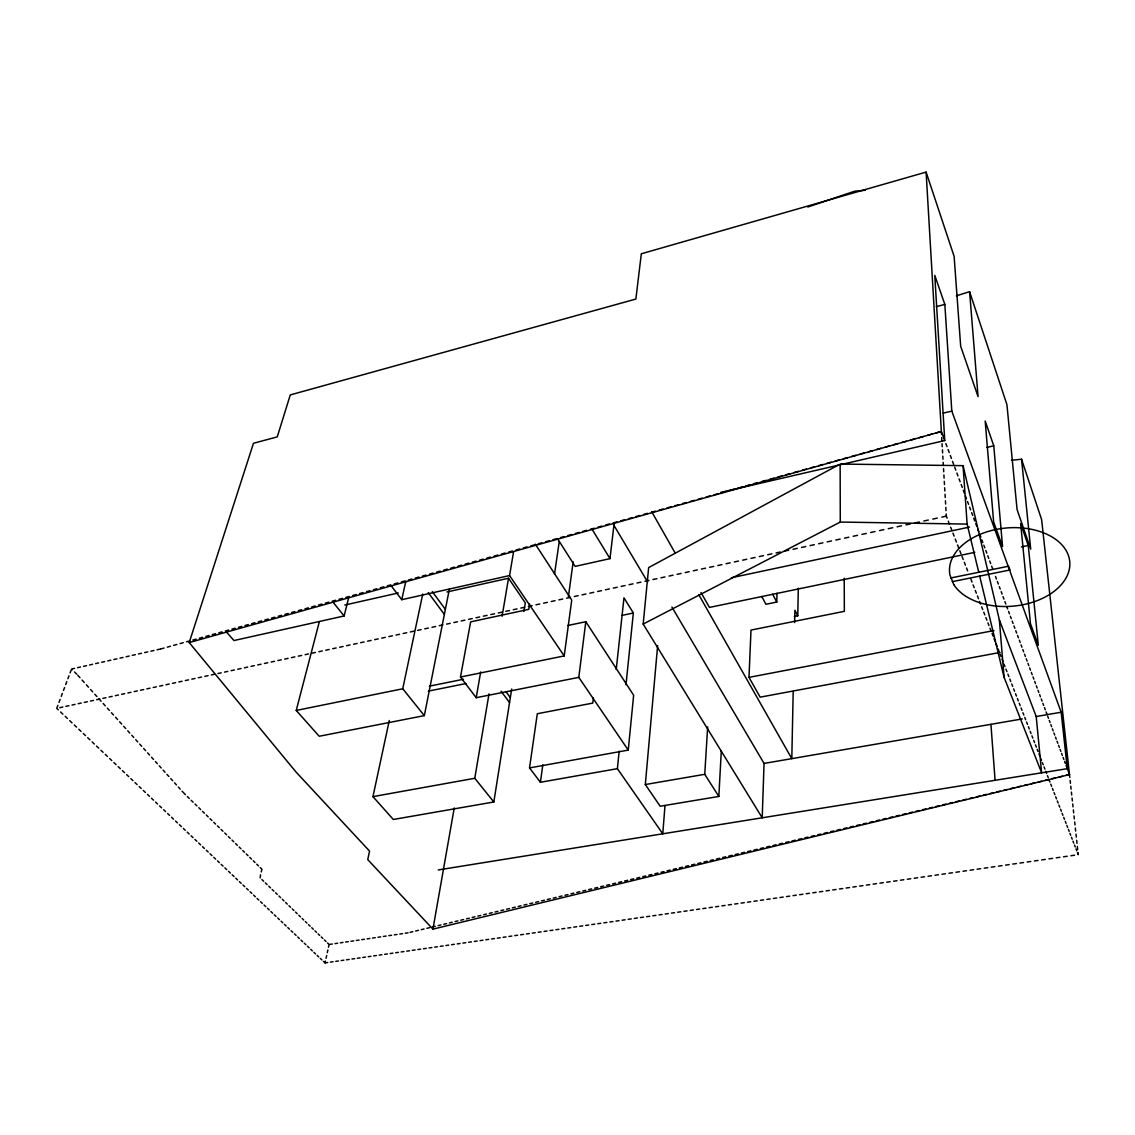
<?xml version="1.0" encoding="UTF-8"?>
<svg xmlns="http://www.w3.org/2000/svg" width="1135" height="1135" viewBox="0 0 1135 1135"><rect width="100%" height="100%" fill="white"/><g stroke="black" fill="none" stroke-linecap="round" stroke-linejoin="round"><path stroke-width="1.5" d="M794.287 616.56L797.763 615.851L798.302 588.214M793.195 691.513L791.804 758.648L698.734 594.612M794.628 622.604L794.897 610.233L797.763 615.851M761.798 596.499L765.912 604.288L776.766 602.061L777.021 593.25M671.92 607.055L764.054 763.429L762.209 817.796L643.176 624.066L648.652 567.585L838.581 464.896M1000.077 652.441L760.166 697.16L748.986 677.368L751.001 630.081L844.355 611.325L844.213 578.24M657.647 645.588L645.318 784.54L660.173 806.233L718.838 796.444L721.321 750.59M718.838 796.444L704.75 774.311L707.658 726.911M664.996 805.595L662.769 833.799L617.383 768.665L619.171 751.186M593.392 697.855L592.782 703.09L537.309 713.731L529.52 767.913L628.251 750.107L633.642 695.244L585.802 621.725L567.67 625.527M625.995 684.717L633.344 613.013L623.98 597.819L616.234 669.48M557.526 538.643L575.147 566.393L609.992 558.633L614.134 523.419M628.251 750.107L578.793 677.368L585.802 621.725M529.634 604.104L528.811 609.339L470.642 621.866L460.484 677.027L564.208 655.916L571.728 600.089L535.337 544.176M568.422 596.613L573.175 561.782M617.383 768.665L540.416 782.27L542.814 764.848M554.504 574.154L559.243 541.622M389.277 720.526L372.961 796.628L393.306 819.484L493.838 801.977L511.701 689.016M523.944 611.481L525.306 602.869L508.523 578.24L446.963 591.973M493.838 801.977L474.77 778.284L489.015 693.868M502.096 616.291L508.523 578.24M564.208 655.916L509.572 575.558L513.602 551.638M578.793 677.368L476.189 697.699L480.687 671.934M720.583 492.434L944.746 440.564L934.772 275.337L944.831 304.421L951.811 411.097L1061.168 712.227L1067.297 768.679L1069.496 774.567L432.932 929.139L454.241 807.95M319.261 622.008L296.235 710.453L319.205 736.26L424.334 715.617L449.417 588.909M424.334 715.617L402.741 688.775L422.745 594.031M327.717 962.508L325.036 962.906L325.447 961.047M326.057 958.266L326.667 955.5M327.277 952.733L327.873 949.981M328.483 947.228L329.079 944.49L327.533 942.986M509.572 575.558L401.747 599.691L405.862 581.106M226.007 631.571L233.98 640.537L344.132 615.965L348.814 597.152M260.525 874.73L260.17 877.894M261.249 871.935L261.944 869.24L260.213 867.566M432.932 929.139L367.754 859.621L369.556 851.094L295.994 771.984L189.205 642.566L253.474 443.274L277.252 436.89L290.276 394.923L635.87 299.058L641.318 253.786L926.103 172.094L954.124 256.368L960.678 346.274L978.072 396.654L969.588 291.681L956.365 295.824M57.885 705.332L56.75 708.339L58.296 709.801M59.006 702.352L60.127 699.359M61.247 696.393L62.368 693.414M63.475 690.463L64.582 687.512M65.688 684.575L66.795 681.638M67.901 678.716L68.994 675.793M70.086 672.899L71.179 669.99M643.176 624.066L840.283 522.057L967.133 524.1L978.753 572.295M807.794 207.024L854.698 191.191L865.168 190.269M189.205 642.566L941.355 431.484L944.746 440.564M160.886 648.936L164.064 648.042M167.256 647.163L170.449 646.269M173.641 645.375L176.847 644.481M180.054 643.588L183.26 642.694M186.466 641.8L189.687 640.906M192.907 640.012L196.128 639.119M199.363 638.21L202.597 637.317M205.832 636.409L209.081 635.501M212.33 634.607L215.579 633.699M218.828 632.791L222.091 631.883M225.354 630.975L228.632 630.053M231.895 629.145L235.172 628.237M238.464 627.315L241.741 626.406M245.032 625.484L248.324 624.562M251.63 623.654L254.935 622.732M258.241 621.81L261.561 620.888M264.866 619.965L268.2 619.029M271.52 618.107L274.854 617.185M278.189 616.248L281.523 615.326M284.871 614.39L288.219 613.453M291.567 612.517L294.93 611.581M298.292 610.644L301.655 609.708M305.031 608.771L308.408 607.835M311.784 606.885L315.175 605.948M318.566 604.998L321.957 604.061M325.362 603.111L328.767 602.16M332.172 601.209L335.591 600.259M338.996 599.308L342.43 598.358M345.849 597.393L349.282 596.442M352.715 595.478L356.163 594.527M359.611 593.562L363.058 592.598M366.52 591.647L369.967 590.682M373.443 589.718L376.905 588.739M380.381 587.774L383.857 586.809M387.347 585.83L390.837 584.865M394.327 583.887L397.832 582.922M401.336 581.943L404.84 580.964M408.359 579.985L411.877 579.006M415.396 578.027L418.914 577.034M422.447 576.055L425.994 575.076M429.527 574.083L433.088 573.09M436.634 572.111L440.196 571.118M443.757 570.125L447.318 569.132M450.893 568.124L454.468 567.131M458.058 566.138L461.633 565.131M465.237 564.138L468.826 563.13M472.43 562.137L476.033 561.13M479.651 560.122L483.269 559.115M486.887 558.108L490.519 557.086M494.151 556.079L497.783 555.072M501.429 554.05L505.075 553.029M508.735 552.021L512.396 551M516.056 549.978L519.731 548.957M523.405 547.935L527.08 546.9M530.769 545.878L534.457 544.857M538.146 543.821L541.849 542.785M545.552 541.764L549.269 540.728M552.986 539.692L556.703 538.657M560.435 537.607L564.166 536.571M567.897 535.536L571.643 534.486M575.388 533.45L579.148 532.4M582.893 531.35L586.667 530.3M590.441 529.25L594.215 528.201M597.989 527.151L601.777 526.087M605.565 525.037L609.367 523.973M613.17 522.923L616.972 521.859M620.788 520.795L624.605 519.731M628.435 518.667L632.266 517.603M636.097 516.524L639.941 515.46M643.786 514.382L647.631 513.318M651.49 512.24L655.349 511.161M659.222 510.083L663.095 509.005M666.983 507.927L670.87 506.848M674.758 505.756L678.645 504.678M682.561 503.585L686.462 502.493M690.378 501.4L694.294 500.308M698.224 499.216L702.154 498.123M706.098 497.031L710.028 495.924M713.986 494.832L717.944 493.725M721.903 492.618L725.861 491.526M729.833 490.419L733.82 489.298M737.793 488.192L741.793 487.085M745.78 485.964L749.781 484.858M753.796 483.737L757.811 482.616M761.826 481.495L765.855 480.375M769.885 479.254L773.914 478.133M777.957 476.998L782.015 475.877M786.058 474.742L790.13 473.621M794.188 472.486L798.26 471.351M802.346 470.216L806.432 469.067M810.518 467.932L814.618 466.797M818.718 465.648L822.832 464.499M826.947 463.35L831.075 462.2M835.204 461.051L839.332 459.902M843.475 458.753L847.618 457.589M851.775 456.44L855.932 455.277M860.103 454.113L864.274 452.95M868.459 451.787L872.645 450.623M876.83 449.46L881.03 448.282M885.229 447.119L889.443 445.941M893.656 444.764L897.884 443.586M902.112 442.409L906.34 441.231M910.582 440.054L914.838 438.862M919.095 437.684L923.351 436.493M927.621 435.301L931.892 434.109M936.176 432.917L940.461 431.726M936.304 306.634L944.831 304.421M410.076 932.332L412.856 931.665M415.651 930.998L418.446 930.331M421.255 929.664L424.05 928.983M426.859 928.317L429.668 927.65M432.478 926.969L435.301 926.302M438.11 925.621L440.933 924.954M443.757 924.273L446.58 923.606M449.417 922.925L452.241 922.244M455.078 921.563L457.916 920.882M460.753 920.215L463.605 919.534M466.442 918.853L469.294 918.172M472.146 917.477L474.998 916.796M477.863 916.115L480.715 915.434M483.581 914.753L486.447 914.058M489.327 913.377L492.193 912.682M495.073 912.001L497.953 911.306M500.833 910.625L503.713 909.929M506.607 909.234L509.487 908.553M512.382 907.858L515.276 907.163M518.184 906.468L521.078 905.773M523.987 905.077L526.895 904.382M529.804 903.687L532.726 902.992M535.649 902.297L538.558 901.587M541.48 900.892L544.417 900.197M547.34 899.487L550.276 898.792M553.213 898.083L556.15 897.388M559.087 896.678L562.038 895.983M564.989 895.274L567.94 894.564M570.891 893.855L573.856 893.146M576.807 892.45L579.772 891.741M582.737 891.018L585.717 890.308M588.682 889.599L591.661 888.889M594.641 888.18L597.62 887.471M600.614 886.747L603.593 886.038M606.587 885.314L609.58 884.605M612.588 883.881L615.581 883.172M618.589 882.448L621.597 881.725M624.605 881.015L627.627 880.292M630.634 879.568L633.656 878.845M636.678 878.121L639.714 877.398M642.736 876.674L645.772 875.95M648.809 875.213L651.845 874.489M654.895 873.766L657.931 873.028M660.981 872.304L664.032 871.581M667.096 870.843L670.147 870.105M673.211 869.382L676.276 868.644M679.354 867.906L682.419 867.183M685.497 866.445L688.576 865.707M691.655 864.969L694.748 864.232M697.826 863.494L700.919 862.756M704.026 862.004L707.119 861.266M710.226 860.529L713.319 859.777M716.44 859.039L719.547 858.301M722.654 857.549L725.776 856.797M728.897 856.06L732.032 855.308M735.154 854.556L738.289 853.818M741.425 853.066L744.56 852.314M747.71 851.562L750.845 850.81M753.995 850.058L757.144 849.292M760.308 848.54L763.472 847.788M766.622 847.036L769.8 846.27M772.963 845.518L776.141 844.752M779.319 844L782.497 843.234M785.675 842.468L788.868 841.716M792.046 840.95L795.252 840.184M798.444 839.418L801.65 838.651M804.843 837.885L808.049 837.119M811.27 836.353L814.476 835.587M817.697 834.807L820.917 834.041M824.152 833.274L827.372 832.494M830.607 831.728L833.842 830.948M837.077 830.182L840.326 829.401M843.575 828.621L846.823 827.841M850.072 827.06L853.336 826.294M856.584 825.514L859.862 824.734M863.125 823.939L866.388 823.159M869.665 822.378L872.943 821.598M876.234 820.804L879.511 820.023M882.803 819.243L886.094 818.448M889.4 817.654L892.692 816.874M895.997 816.079L899.303 815.285M902.623 814.49L905.929 813.71M909.248 812.915L912.568 812.121M915.902 811.312L919.236 810.518M922.571 809.723L925.905 808.929M929.239 808.12L932.587 807.325M935.935 806.531L939.283 805.722M942.646 804.914L946.008 804.119M949.371 803.31L952.733 802.502M956.11 801.707L959.472 800.899M962.863 800.09L966.24 799.281M969.631 798.472L973.021 797.65M976.412 796.841L979.803 796.032M983.208 795.209L986.613 794.401M990.018 793.592L993.437 792.769M996.856 791.946L1000.275 791.138M1003.695 790.315L1007.128 789.492M1010.547 788.669L1013.995 787.846M1017.428 787.023L1020.876 786.2M1024.323 785.377L1027.771 784.555M1031.233 783.732L1034.68 782.895M1038.156 782.072L1041.618 781.249M1045.094 780.412L1048.556 779.575M1052.046 778.752L1055.522 777.915M1059.012 777.078L1062.502 776.241M1065.992 775.404L1069.496 774.567M943.199 413.14L951.811 411.097M986.897 447.389L993.763 445.814L985.18 421.028L993.636 521.93L1002.56 546.588L993.763 445.814M344.799 605.04L398.3 592.981M74.541 668.359L71.533 669.026L72.285 669.763M77.535 667.678L80.542 667.011M83.55 666.33L86.558 665.649M89.58 664.968L92.602 664.287M95.624 663.606L98.646 662.925M101.682 662.244L104.732 661.563M107.768 660.882L110.819 660.187M113.869 659.506L116.933 658.825M119.984 658.13L123.062 657.435M126.127 656.754L129.206 656.058M132.284 655.363L135.363 654.668M138.456 653.973L141.549 653.278M144.656 652.582L147.749 651.887M150.856 651.192L153.977 650.483M157.084 649.788L160.205 649.078M59.786 707.687L62.836 707.02M65.887 706.367L68.937 705.7M72.002 705.048L75.066 704.381M78.131 703.714L81.209 703.062M84.288 702.395L87.367 701.728M90.459 701.061L93.552 700.394M96.645 699.713L99.752 699.047M102.859 698.38L105.966 697.713M109.088 697.032L112.209 696.365M115.33 695.684L118.466 695.003M121.601 694.336L124.736 693.655M127.886 692.974L131.022 692.293M134.185 691.612L137.335 690.931M140.499 690.25L143.677 689.555M146.841 688.874L150.019 688.193M153.211 687.498L156.403 686.817M159.595 686.122L162.787 685.427M165.994 684.745L169.2 684.05M172.406 683.355L175.627 682.66M178.848 681.965L182.082 681.27M185.317 680.56L188.552 679.865M191.787 679.17L195.036 678.46M198.299 677.765L201.548 677.056M204.811 676.346L208.088 675.651M211.351 674.942L214.629 674.233M217.92 673.523L221.211 672.814M224.503 672.104L227.794 671.381M231.1 670.672L234.406 669.962M237.726 669.239L241.046 668.529M244.365 667.806L247.7 667.082M251.034 666.373L254.368 665.649M257.716 664.926L261.064 664.202M264.427 663.478L267.789 662.741M271.151 662.017L274.528 661.294M277.905 660.556L281.281 659.832M284.672 659.095L288.063 658.371M291.468 657.633L294.873 656.895M298.278 656.158L301.697 655.42M305.116 654.682L308.536 653.944M311.969 653.207L315.416 652.455M318.85 651.717L322.297 650.965M325.759 650.227L329.207 649.475M332.683 648.723L336.144 647.971M339.62 647.234L343.111 646.482M346.586 645.716L350.091 644.964M353.581 644.212L357.085 643.46M360.589 642.694L364.108 641.942M367.627 641.176L371.159 640.41M374.692 639.658L378.225 638.891M381.771 638.125L385.318 637.359M388.879 636.593L392.44 635.813M396.002 635.047L399.577 634.281M403.152 633.5L406.741 632.734M410.331 631.954L413.92 631.173M417.524 630.393L421.128 629.613M424.745 628.833L428.363 628.052M431.995 627.272L435.627 626.492M439.259 625.697L442.905 624.917M446.552 624.122L450.212 623.342M453.872 622.548L457.533 621.753M461.207 620.958L464.896 620.164M468.571 619.37L472.259 618.575M475.962 617.766L479.665 616.972M483.382 616.177L487.099 615.369M490.817 614.56L494.548 613.765M498.279 612.957L502.025 612.148M505.77 611.339L509.516 610.516M513.275 609.708L517.049 608.899M520.823 608.076L524.597 607.268M528.385 606.445L532.173 605.636M535.975 604.813L539.778 603.99M543.58 603.167L547.396 602.345M551.227 601.507L555.058 600.685M558.888 599.862L562.733 599.025M566.578 598.202L570.437 597.365M574.296 596.528L578.169 595.691M582.042 594.853L585.93 594.016M589.817 593.179L593.704 592.342M597.606 591.491L601.522 590.654M605.437 589.803L609.353 588.952M613.283 588.1L617.213 587.263M621.157 586.398L625.101 585.547M629.06 584.695L633.032 583.844M636.99 582.979L640.963 582.127M644.95 581.262L648.936 580.396M652.937 579.545L656.938 578.68M660.953 577.814L664.968 576.935M668.997 576.069L673.027 575.204M677.056 574.324L681.099 573.459M685.157 572.579L689.215 571.699M693.286 570.82L697.358 569.94M701.43 569.061L705.516 568.181M709.616 567.301L713.716 566.408M717.831 565.528L721.945 564.634M726.059 563.74L730.188 562.846M734.331 561.953L738.474 561.059M742.631 560.165L746.787 559.271M750.959 558.363L755.13 557.469M759.301 556.561L763.5 555.653M767.686 554.745L771.899 553.837M776.099 552.929L780.327 552.021M784.555 551.113L788.782 550.191M793.024 549.269L797.267 548.361M801.523 547.439L805.793 546.517M810.064 545.595L814.334 544.672M818.619 543.75L822.918 542.814M827.216 541.892L831.529 540.955M835.842 540.019L840.17 539.097M844.497 538.16L848.838 537.21M853.194 536.273L857.549 535.337M861.905 534.401L866.275 533.45M870.658 532.499L875.042 531.549M879.441 530.612L883.839 529.648M888.251 528.697L892.678 527.747M897.104 526.796L901.531 525.831M905.971 524.867L910.426 523.916M914.881 522.951L919.35 521.986M923.833 521.022L928.317 520.043M932.8 519.078L937.311 518.099M941.809 517.134L946.335 516.155L947.115 518.17M731.351 577.758L969.474 527.08M622.179 615.354L633.344 613.013M974.809 552.348L709.446 607.424L701.033 592.541M1021.344 546.914L1028.253 545.481L1038.312 645.304L1030.452 623.597L1020.649 523.505L1028.253 545.481M296.235 710.453L402.741 688.775M950.804 577.97L1008.618 566.209L1009.98 569.969L952.279 581.659M429.399 686.15L463.491 679.241M428.321 691.13L465.96 683.54M748.986 677.368L993.962 630.563M372.961 796.628L474.77 778.284M764.054 763.429L1022.28 718.923M840.283 522.057L840.141 464.059L963.062 465.648L999.353 619.894L1036.212 716.525L1061.168 712.227M645.318 784.54L704.75 774.311M438.238 869.949L1067.297 768.679M329.661 944.405L332.314 944.022M334.967 943.625L337.634 943.228M340.301 942.83L342.969 942.433M345.636 942.05L348.317 941.653M350.999 941.256L353.68 940.858M356.362 940.461L359.057 940.064M361.739 939.667L364.434 939.269M367.144 938.872L369.84 938.475M372.55 938.063L375.259 937.666M377.969 937.269L380.679 936.872M383.403 936.46L386.127 936.063M388.851 935.651L391.575 935.254M394.313 934.857L397.051 934.445M399.79 934.048L402.528 933.637M405.28 933.225L408.033 932.828M330.398 962.125L333.066 961.742M335.761 961.359L338.443 960.976M341.138 960.593L343.834 960.196M346.53 959.813L349.225 959.43M351.935 959.032L354.645 958.649M357.355 958.252L360.065 957.869M362.774 957.472L365.498 957.089M368.222 956.692L370.961 956.308M373.685 955.911L376.423 955.514M379.161 955.117L381.899 954.734M384.637 954.336L387.39 953.939M390.142 953.542L392.894 953.145M395.661 952.747L398.428 952.35M401.18 951.953L403.961 951.556M406.727 951.158L409.508 950.761M412.289 950.364L415.07 949.967M417.85 949.569L420.645 949.158M423.44 948.761L426.235 948.363M429.03 947.952L431.839 947.555M434.648 947.158L437.457 946.746M440.281 946.349L443.09 945.937M445.913 945.526L448.736 945.129M451.574 944.717L454.397 944.306M457.235 943.909L460.086 943.497M462.924 943.086L465.776 942.674M468.627 942.263L471.479 941.851M474.331 941.454L477.197 941.043M480.062 940.631L482.928 940.206M485.808 939.794L488.688 939.383M491.569 938.971L494.449 938.56M497.343 938.148L500.223 937.723M503.117 937.311L506.026 936.9M508.92 936.474L511.828 936.063M514.737 935.637L517.659 935.226M520.582 934.8L523.49 934.389M526.427 933.963L529.35 933.538M532.287 933.126L535.223 932.7M538.16 932.275L541.111 931.849M544.048 931.424L547.013 931.012M549.964 930.586L552.929 930.161M555.88 929.735L558.86 929.31M561.825 928.87L564.804 928.444M567.784 928.019L570.763 927.593M573.757 927.167L576.736 926.728M579.73 926.302L582.737 925.876M585.731 925.436L588.739 925.011M591.761 924.571L594.768 924.145M597.79 923.706L600.812 923.28M603.834 922.84L606.87 922.4M609.906 921.975L612.943 921.535M615.979 921.095L619.029 920.655M622.079 920.215L625.13 919.776M628.194 919.336L631.259 918.896M634.323 918.456L637.388 918.016M640.466 917.577L643.545 917.137M646.624 916.697L649.717 916.243M652.809 915.803L655.902 915.363M659.009 914.909L662.102 914.469M665.209 914.015L668.331 913.576M671.438 913.122L674.559 912.682M677.694 912.228L680.816 911.774M683.951 911.334L687.086 910.88M690.222 910.426L693.371 909.972M696.521 909.518L699.671 909.064M702.835 908.61L705.998 908.156M709.162 907.702L712.34 907.248M715.504 906.794L718.696 906.34M721.874 905.886L725.066 905.418M728.259 904.964L731.451 904.51M734.657 904.042L737.864 903.588M741.07 903.119L744.276 902.665M747.497 902.197L750.717 901.729M753.952 901.275L757.187 900.807M760.422 900.339L763.656 899.871M766.905 899.417L770.154 898.948M773.403 898.48L776.666 898.012M779.929 897.544L783.193 897.076M786.47 896.593L789.747 896.125M793.024 895.657L796.302 895.189M799.593 894.706L802.885 894.238M806.191 893.77L809.496 893.288M812.802 892.819L816.108 892.337M819.427 891.869L822.747 891.386M826.081 890.904L829.401 890.422M832.735 889.953L836.084 889.471M839.432 888.989L842.78 888.506M846.128 888.024L849.491 887.542M852.853 887.059L856.216 886.577M859.592 886.094L862.969 885.612M866.345 885.116L869.736 884.633M873.127 884.151L876.518 883.654M879.923 883.172L883.328 882.675M886.733 882.193L890.152 881.696M893.571 881.214L897.005 880.717M900.424 880.221L903.857 879.724M907.305 879.242L910.752 878.745M914.2 878.249L917.647 877.752M921.109 877.256L924.571 876.759M928.033 876.263L931.509 875.752M934.985 875.255L938.475 874.759M941.965 874.262L945.455 873.751M948.945 873.255L952.449 872.744M955.954 872.247L959.472 871.737M962.991 871.24L966.509 870.729M970.042 870.219L973.575 869.708M977.107 869.211L980.654 868.701M984.201 868.19L987.748 867.679M991.309 867.168L994.87 866.658M998.445 866.147L1002.021 865.622M1005.596 865.111L1009.171 864.6M1012.76 864.075L1016.364 863.565M1019.954 863.054L1023.557 862.529M1027.175 862.018L1030.779 861.493M1034.411 860.968L1038.028 860.458M1041.66 859.933L1045.292 859.408M1048.939 858.883L1052.585 858.358M1056.231 857.833L1059.891 857.308M1063.552 856.783L1067.212 856.258M1070.887 855.733L1074.561 855.208M1011.413 460.271L1021.557 459.235L1041.618 519.589L1069.808 777.475M60.595 711.985L62.893 714.17M65.177 716.341L67.462 718.512M69.746 720.668L72.016 722.825M74.272 724.967L76.542 727.109M78.783 729.252L81.025 731.38M83.266 733.494L85.494 735.608M87.721 737.722L89.935 739.821M92.148 741.921L94.347 744.021M96.546 746.092L98.731 748.178M100.916 750.249L103.101 752.321M105.271 754.378L107.442 756.435M109.598 758.478L111.741 760.521M113.897 762.564L116.04 764.593M118.168 766.607L120.296 768.636M122.424 770.651L124.538 772.651M126.638 774.652L128.752 776.652M130.837 778.638L132.937 780.625M135.022 782.597L137.094 784.569M139.165 786.541L141.237 788.499M143.294 790.457L145.351 792.414M147.408 794.358L149.451 796.302M151.494 798.231L153.523 800.161M155.552 802.076L157.566 803.991M159.581 805.907L161.596 807.822M163.596 809.723L165.596 811.61M167.583 813.511L169.569 815.384M171.555 817.271L173.527 819.144M175.499 821.016L177.471 822.875M179.429 824.734L181.387 826.592M183.331 828.436L185.275 830.281M187.204 832.125L189.148 833.955M191.077 835.786L192.993 837.616M194.908 839.432L196.823 841.248M198.724 843.05L200.625 844.851M202.527 846.653L204.413 848.441M206.3 850.228L208.173 852.016M210.06 853.804L211.919 855.577M213.791 857.336L215.65 859.11M217.509 860.869L219.353 862.628M221.197 864.373L223.042 866.119M224.872 867.864L226.702 869.594M228.532 871.325L230.348 873.056M232.164 874.773L233.98 876.49M235.782 878.206L237.584 879.923M239.371 881.625L241.173 883.314M242.961 885.016L244.734 886.705M246.508 888.393L248.281 890.067M250.055 891.755L251.814 893.429M253.573 895.089L255.332 896.749M257.077 898.409L258.823 900.069M260.568 901.729L262.298 903.375M264.029 905.006L265.76 906.652M267.477 908.284L269.194 909.915M270.91 911.533L272.613 913.164M274.315 914.782L276.018 916.385M277.72 918.002L279.409 919.605M281.097 921.209L282.771 922.798M284.459 924.387L286.134 925.976M287.793 927.565L289.468 929.139M291.127 930.714L292.773 932.289M294.433 933.85L296.079 935.424M297.725 936.985L299.356 938.531M301.002 940.092L302.634 941.639M304.251 943.185L305.882 944.717M307.5 946.25L309.117 947.782M310.72 949.314L312.338 950.846M313.927 952.364L315.53 953.882M317.133 955.386L318.722 956.904M320.311 958.408L321.886 959.912M323.461 961.402L325.036 962.906M261.901 879.568L263.632 881.228M265.349 882.888L267.065 884.548M268.768 886.208L270.485 887.854M272.187 889.5L273.875 891.131M275.578 892.777L277.266 894.408M278.94 896.026L280.629 897.657M282.303 899.275L283.963 900.892M285.637 902.495L287.297 904.113M288.957 905.716L290.617 907.305M292.262 908.908L293.908 910.497M295.554 912.086L297.186 913.661M298.817 915.236L300.449 916.81M302.08 918.385L303.698 919.96M305.315 921.521L306.918 923.081M308.536 924.628L310.139 926.174M311.742 927.721L313.331 929.267M314.934 930.813L316.523 932.346M318.098 933.878L319.687 935.41M321.262 936.928L322.837 938.446M324.397 939.964L325.972 941.482M185.431 794.699L182.082 791.18M187.346 796.571L189.261 798.444M191.177 800.303L193.092 802.161M194.993 804.02L196.894 805.864M198.781 807.709L200.668 809.553M202.555 811.383L204.428 813.213M206.3 815.043L208.173 816.859M210.032 818.675L211.89 820.477M213.749 822.293L215.593 824.081M217.438 825.883L219.268 827.67M221.098 829.458L222.928 831.231M224.758 833.019L226.574 834.778M228.39 836.552L230.192 838.311M231.994 840.07L233.796 841.829M235.583 843.575L237.385 845.32M239.159 847.05L240.946 848.781M242.72 850.512L244.493 852.243M246.252 853.96L248.012 855.677M249.771 857.393L251.53 859.096M253.275 860.798L255.02 862.501M256.751 864.189L258.482 865.877M74.527 671.977L76.769 674.176M77.804 675.325L79.961 677.708M82.089 680.092L84.231 682.461M86.359 684.831L88.473 687.186M90.601 689.541L92.701 691.882M94.815 694.223L96.915 696.549M99 698.876L101.1 701.203M103.171 703.516L105.257 705.814M107.328 708.126L109.386 710.411M111.443 712.709L113.5 714.993M115.557 717.263L117.6 719.533M119.629 721.803L121.672 724.059M123.687 726.315L125.715 728.556M127.73 730.798L129.745 733.026M131.745 735.253L133.746 737.48M135.746 739.694L137.732 741.907M139.719 744.106L141.691 746.305M143.677 748.504L145.635 750.689M147.607 752.874L149.565 755.045M151.508 757.215L153.466 759.386M155.41 761.542L157.339 763.699M159.283 765.841L161.213 767.984M163.128 770.126L165.043 772.254M166.959 774.382L168.874 776.496M170.775 778.61L172.676 780.724M174.563 782.824L176.45 784.923M178.337 787.023L180.21 789.109M333.392 602.614L344.132 615.965M391.178 585.774L401.747 599.691M460.484 677.027L476.189 697.699M529.52 767.913L540.416 782.27M428.235 592.598L444.367 614.432M501.117 691.201L509.544 702.608M432.307 591.619L445.374 609.367M506.139 691.91L510.339 697.628M591.945 529.052L609.992 558.633M613.553 524.725L647.674 582.042M651.76 511.8L675.254 553.213M772.694 594.243L776.766 602.061M979.59 575.729L1004.078 677.269L1041.632 772.807L1036.212 716.525M948.292 521.192L949.47 524.2M950.633 527.193L951.797 530.173M952.946 533.152L954.109 536.117M955.259 539.068L956.408 542.005M957.543 544.942L958.678 547.85M959.813 550.773L960.948 553.667M962.069 556.547L963.189 559.427M964.31 562.293L965.431 565.159M966.538 568.011L967.644 570.848M970.936 579.29L972.028 582.085M973.106 584.88L974.199 587.66M975.277 590.427L976.341 593.179M977.419 595.932L978.483 598.67M979.548 601.394L980.612 604.118M981.661 606.828L982.711 609.523M983.761 612.219L984.811 614.9M985.847 617.568L986.897 620.235M987.918 622.888L988.954 625.541M989.99 628.18L991.011 630.805M992.033 633.415L993.04 636.026M994.061 638.622L995.069 641.218M996.076 643.8L997.083 646.383M998.076 648.936L999.07 651.504M1000.063 654.044L1001.056 656.583M1002.035 659.109L1003.028 661.634M1004.007 664.145L1004.986 666.656M1005.95 669.153L1006.929 671.636M1007.894 674.119L1008.859 676.588M1009.809 679.056L1010.774 681.511M1011.725 683.965L1012.675 686.405M1013.626 688.832L1014.562 691.258M1015.513 693.669L1016.449 696.081M1017.386 698.479L1018.308 700.862M1019.244 703.246L1020.166 705.63M1021.089 707.999L1022.011 710.354M1022.933 712.709L1023.841 715.05M1024.749 717.391L1025.657 719.732M1026.565 722.044L1027.473 724.357M1028.367 726.67L1029.261 728.968M1030.154 731.266L1031.048 733.55M1031.942 735.835L1032.822 738.105M1033.701 740.361L1034.581 742.616M1035.46 744.872L1036.34 747.114M1037.206 749.341L1038.071 751.569M1038.936 753.796L1039.802 756.009M1040.667 758.223L1041.519 760.422M1042.37 762.606L1043.221 764.806M1044.072 766.976L1044.924 769.147M1045.761 771.318L1046.612 773.474M1047.449 775.631L1048.286 777.773M1049.123 779.915L1049.946 782.043M1050.783 784.172L1051.606 786.3M1052.429 788.414L1053.252 790.513M1054.06 792.613L1054.883 794.713M1055.692 796.798L1056.501 798.884M1057.309 800.955L1058.118 803.027M1058.927 805.084L1059.721 807.141M1060.53 809.184L1061.324 811.227M1062.119 813.27L1062.899 815.299M1063.694 817.328L1064.488 819.342M1065.268 821.357L1066.049 823.357M1066.829 825.358L1067.609 827.358M1068.375 829.344L1069.156 831.331M1069.922 833.303L1070.688 835.275M1071.454 837.247L1072.22 839.205M1072.986 841.163L1073.738 843.106M1074.505 845.05L1075.256 846.98M1076.008 848.909L1076.76 850.839M1077.498 852.754L1078.25 854.669L1078.023 852.598M945.866 443.572L946.987 446.566M948.094 449.545L949.215 452.524M950.321 455.49L951.414 458.441M952.52 461.377L953.613 464.314M954.705 467.237L955.798 470.16M956.876 473.054L957.954 475.948M959.032 478.828L960.111 481.708M961.175 484.574L962.253 487.426M963.303 490.263L964.367 493.101M965.417 495.924L966.481 498.747M967.517 501.556L968.566 504.351M969.602 507.132L970.652 509.913M971.673 512.679L972.709 515.446M973.731 518.184L974.766 520.937M975.774 523.661L976.795 526.385M977.817 529.094L978.824 531.804M979.831 534.5L980.824 537.181M981.832 539.863L982.825 542.53M983.818 545.197L984.811 547.836M985.804 550.489L986.783 553.114M987.762 555.739L988.741 558.363M989.72 560.974L990.685 563.57M991.649 566.166L992.614 568.748M995.494 576.438L996.445 578.992M997.395 581.531L998.346 584.071M999.282 586.596L1000.219 589.108M1001.169 591.619L1002.091 594.116M1003.028 596.613L1003.95 599.096M1004.886 601.578L1005.809 604.047M1006.731 606.516L1007.639 608.97M1008.561 611.41L1009.469 613.851M1010.377 616.277L1011.285 618.703M1012.179 621.115L1013.087 623.526M1013.981 625.924L1014.874 628.322M1015.768 630.705L1016.648 633.089M1017.542 635.458L1018.421 637.813M1019.301 640.183L1020.181 642.524M1021.046 644.864L1021.926 647.205M1022.791 649.532L1023.656 651.845M1024.522 654.157L1025.387 656.47M1026.239 658.768L1027.104 661.052M1027.955 663.351L1028.807 665.621M1029.644 667.891L1030.495 670.161M1031.332 672.417L1032.183 674.658M1033.02 676.914L1033.857 679.141M1034.68 681.369L1035.517 683.596M1036.34 685.81L1037.163 688.023M1037.986 690.236L1038.809 692.421M1039.632 694.62L1040.44 696.805M1041.263 698.976L1042.072 701.146M1042.881 703.317L1043.689 705.473M1044.484 707.63L1045.292 709.772M1046.087 711.915L1046.881 714.043M1047.676 716.171L1048.47 718.285M1049.265 720.399L1050.045 722.513M1050.84 724.612L1051.62 726.712M1052.4 728.798L1053.181 730.883M1053.947 732.955L1054.727 735.026M1055.493 737.097L1056.259 739.155M1057.025 741.198L1057.792 743.255M1058.558 745.298L1059.324 747.327M1060.076 749.355L1060.828 751.384M1061.58 753.399L1062.332 755.413M1063.084 757.414L1063.835 759.414M1064.573 761.415L1065.325 763.401M1066.063 765.387L1066.801 767.373M969.588 291.681L1006.929 404.656L1017.088 509.615L1030.708 549.099L1021.557 459.235M1070.135 780.383L1070.447 783.292M1070.773 786.214L1071.085 789.151M1071.412 792.088L1071.724 795.039M1072.05 797.99L1072.376 800.955M1072.703 803.92L1073.029 806.9M1073.355 809.893L1073.682 812.887M1074.008 815.895L1074.334 818.903M1074.675 821.924L1075.001 824.946M1075.327 827.997L1075.668 831.033M1075.994 834.097L1076.335 837.148M1076.675 840.226L1077.002 843.305M1077.342 846.398L1077.682 849.491M999.353 619.894L1004.078 677.269M990.926 724.329L995.083 780.312M963.062 465.648L967.133 524.1M926.103 172.094L941.525 434.521M941.709 437.571L941.894 440.621M942.064 443.686L942.249 446.764M942.433 449.857L942.617 452.964M942.802 456.071L942.986 459.193M943.171 462.328L943.355 465.463M943.54 468.613L943.724 471.791M943.909 474.955L944.093 478.147M944.277 481.339L944.476 484.546M944.661 487.766L944.845 491.001M945.044 494.25L945.228 497.499M945.427 500.762L945.611 504.039M945.81 507.331L946.008 510.637M946.193 513.942L946.335 516.155M953.769 584.553L949.91 574.92A60.354 39.243 -5.1 0 1 1028.324 528.726A60.354 39.243 -5.1 0 1 1053.62 591.69A60.354 39.243 -5.1 0 1 953.769 584.553"/></g></svg>
